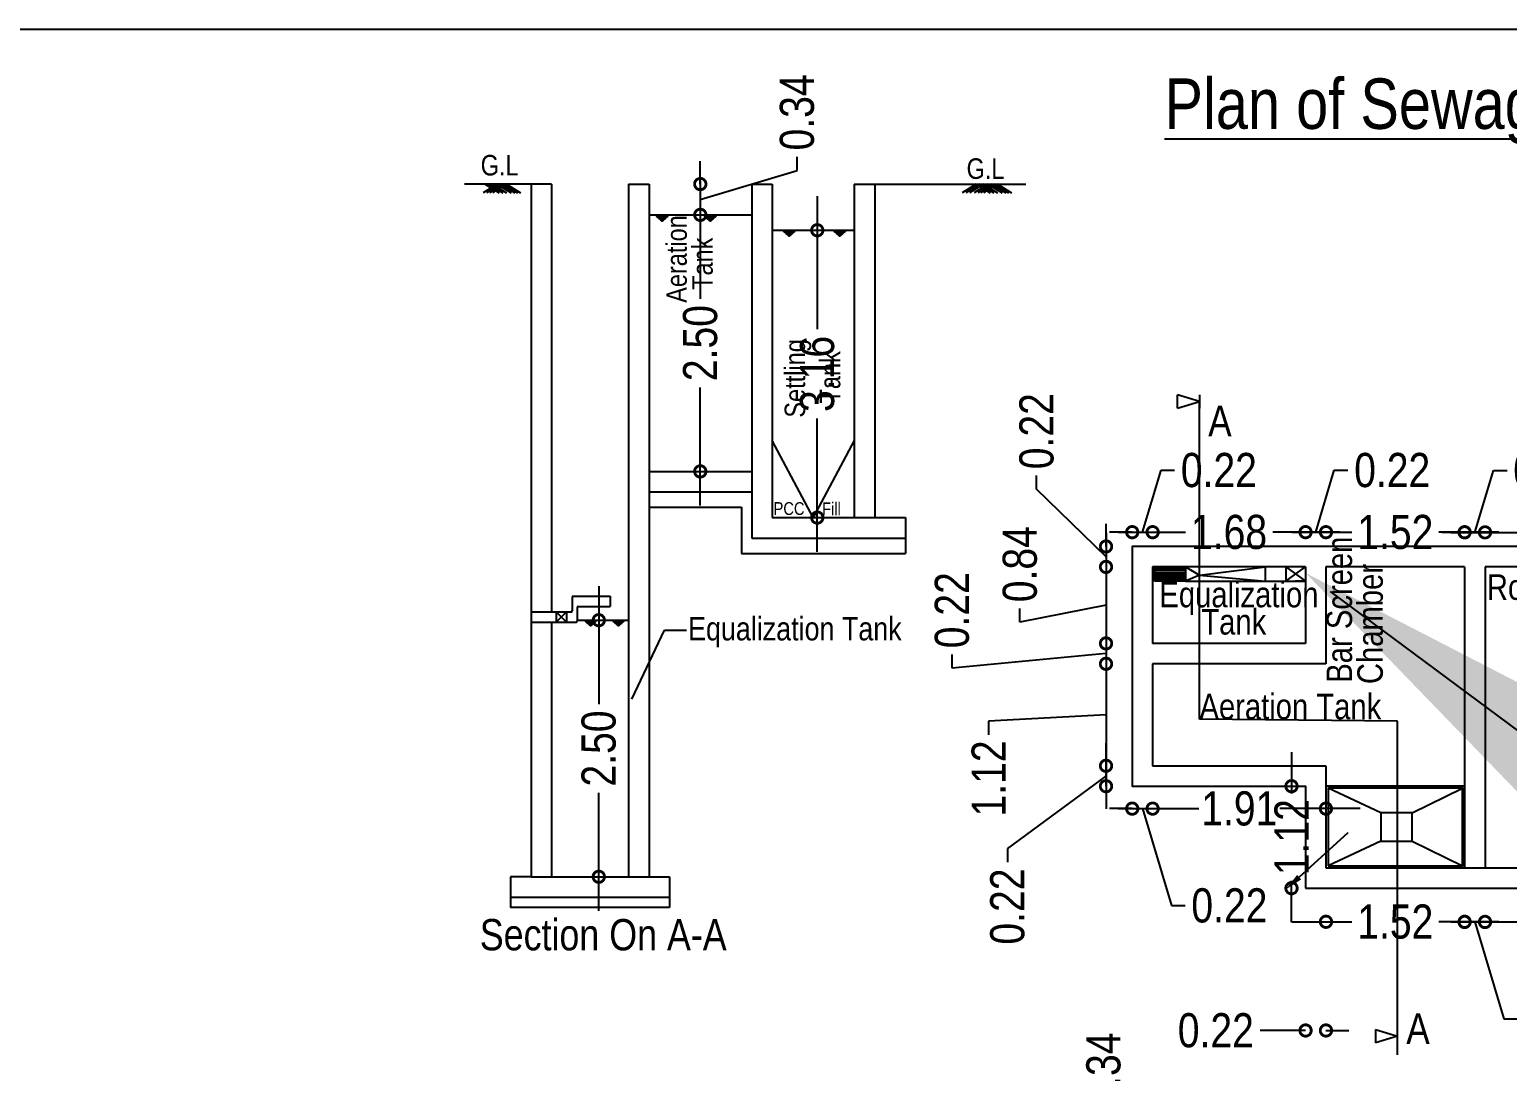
# Model space of a CAD drawing. Header units: metres. Extents: x 3750 to 6203, y 1588 to 3614.
# Drawn here: x 3834.06 to 3840.56, y 1777.89 to 1782.47 of the extents above; entities that cross this region are included whole.
import ezdxf
from ezdxf import colors
from ezdxf.entities.mleader import LeaderData, LeaderLine
from ezdxf.math import Vec2, Vec3

# ---------------------------------------------------------------- set-up
doc = ezdxf.new("R2010")
doc.units = ezdxf.units.M
doc.linetypes.add('PHANTOM2', pattern=[31.75, 15.875, -3.175, 3.175, -3.175, 3.175, -3.175])
doc.styles.add('DIM', font='swissc.ttf')
doc.styles.get("Standard").update_dxf_attribs({"font": 'swissc.ttf'})
doc.styles.add('style2a', font='swissc.ttf')
doc.dimstyles.new('Din', dxfattribs={"dimscale": 0, "dimtxt": 0.25, "dimasz": 0.1, "dimexe": 0.15, "dimexo": 0.15, "dimgap": 0.03, "dimtad": 0, "dimzin": 0, "dimdsep": 46, "dimtxsty": 'DIM', "dimblk": 'DOTSMALL', "dimcen": 0.09, "dimdle": 0.15, "dimse1": 1, "dimse2": 1, "dimclrd": 256, "dimclre": 256, "dimclrt": 7, "dimadec": 0, "dimazin": 3, "dimtfac": 1, "dimtofl": 0, "dimtmove": 0, "dimatfit": 0, "dimldrblk": 'DOTSMALL', "dimfxl": 0, "dimtolj": 1, "dimtzin": 0, "dimarcsym": 0})

# ---------------------------------------------------------------- blocks, each defined once
blk = doc.blocks.new('_DotSmall')
at = {"color": 0, "linetype": 'ByBlock', "const_width": 0.5}
blk.add_lwpolyline([(-0.0625, 0, 1), (0.0625, 0, 1)], format="xyb", close=True, dxfattribs=at)
blk = doc.blocks.new('*D394')
at = {"lineweight": -2}
for p, q in [((3838.9515, 1780.2559), (3839.0332, 1780.528)), ((3839.0332, 1780.528), (3839.0932, 1780.528)), ((3838.9067, 1780.2559), (3838.8067, 1780.2559)), ((3838.9067, 1780.2559), (3838.9964, 1780.2559)), ((3838.9964, 1780.2559), (3839.0964, 1780.2559))]:
    blk.add_line(p, q, dxfattribs=at)
at = {"layer": 'Defpoints', "color": 0}
for p in [(3838.9964, 1780.2559), (3838.9067, 1780.193), (3838.9964, 1780.1033)]:
    blk.add_point(p, dxfattribs=at)
at = {"lineweight": -2, "xscale": 0.1, "yscale": 0.1, "zscale": 0.1}
blk.add_blockref('_DotSmall', (3838.9067, 1780.2559), dxfattribs=at)
at = {"lineweight": -2, "xscale": 0.1, "yscale": 0.1, "zscale": 0.1, "rotation": 180}
blk.add_blockref('_DotSmall', (3838.9964, 1780.2559), dxfattribs=at)
at = {"color": 7, "insert": (3839.2877, 1780.528), "char_height": 0.15, "attachment_point": 5, "style": 'DIM'}
blk.add_mtext('\\A1;0.22', dxfattribs=at)
blk = doc.blocks.new('*D395')
at = {"lineweight": -2}
for p, q in [((3838.8464, 1780.2559), (3839.1407, 1780.2559)), ((3839.8188, 1780.2559), (3839.5245, 1780.2559))]:
    blk.add_line(p, q, dxfattribs=at)
at = {"layer": 'Defpoints', "color": 0}
for p in [(3839.6688, 1780.2559), (3838.9964, 1780.1033), (3839.6688, 1780.1033)]:
    blk.add_point(p, dxfattribs=at)
at = {"lineweight": -2, "xscale": 0.1, "yscale": 0.1, "zscale": 0.1, "rotation": 180}
blk.add_blockref('_DotSmall', (3838.9964, 1780.2559), dxfattribs=at)
at = {"lineweight": -2, "xscale": 0.1, "yscale": 0.1, "zscale": 0.1}
blk.add_blockref('_DotSmall', (3839.6688, 1780.2559), dxfattribs=at)
at = {"color": 7, "insert": (3839.3326, 1780.2559), "char_height": 0.15, "attachment_point": 5, "style": 'DIM'}
blk.add_mtext('\\A1;1.68', dxfattribs=at)
blk = doc.blocks.new('*D367')
at = {"lineweight": -2}
for p, q in [((3839.7137, 1780.2559), (3839.7953, 1780.528)), ((3839.7953, 1780.528), (3839.8553, 1780.528)), ((3839.6688, 1780.2559), (3839.5688, 1780.2559)), ((3839.6688, 1780.2559), (3839.7585, 1780.2559)), ((3839.7585, 1780.2559), (3839.8585, 1780.2559))]:
    blk.add_line(p, q, dxfattribs=at)
at = {"layer": 'Defpoints', "color": 0}
for p in [(3839.7585, 1780.2559), (3839.6688, 1780.1033), (3839.7585, 1780.1033)]:
    blk.add_point(p, dxfattribs=at)
at = {"lineweight": -2, "xscale": 0.1, "yscale": 0.1, "zscale": 0.1}
blk.add_blockref('_DotSmall', (3839.6688, 1780.2559), dxfattribs=at)
at = {"lineweight": -2, "xscale": 0.1, "yscale": 0.1, "zscale": 0.1, "rotation": 180}
blk.add_blockref('_DotSmall', (3839.7585, 1780.2559), dxfattribs=at)
at = {"color": 7, "insert": (3840.0498, 1780.528), "char_height": 0.15, "attachment_point": 5, "style": 'DIM'}
blk.add_mtext('\\A1;0.22', dxfattribs=at)
blk = doc.blocks.new('*D368')
at = {"lineweight": -2}
for p, q in [((3839.6085, 1780.2559), (3839.8718, 1780.2559)), ((3840.5182, 1780.2559), (3840.255, 1780.2559))]:
    blk.add_line(p, q, dxfattribs=at)
at = {"layer": 'Defpoints', "color": 0}
for p in [(3840.3682, 1780.2559), (3839.7585, 1780.1033), (3840.3682, 1780.1033)]:
    blk.add_point(p, dxfattribs=at)
at = {"lineweight": -2, "xscale": 0.1, "yscale": 0.1, "zscale": 0.1, "rotation": 180}
blk.add_blockref('_DotSmall', (3839.7585, 1780.2559), dxfattribs=at)
at = {"lineweight": -2, "xscale": 0.1, "yscale": 0.1, "zscale": 0.1}
blk.add_blockref('_DotSmall', (3840.3682, 1780.2559), dxfattribs=at)
at = {"color": 7, "insert": (3840.0634, 1780.2559), "char_height": 0.15, "attachment_point": 5, "style": 'DIM'}
blk.add_mtext('\\A1;1.52', dxfattribs=at)
blk = doc.blocks.new('*D369')
at = {"lineweight": -2}
for p, q in [((3840.4131, 1780.2551), (3840.4947, 1780.5272)), ((3840.4947, 1780.5272), (3840.5547, 1780.5272)), ((3840.3682, 1780.2551), (3840.2682, 1780.2551)), ((3840.3682, 1780.2551), (3840.4579, 1780.2551)), ((3840.4579, 1780.2551), (3840.5579, 1780.2551))]:
    blk.add_line(p, q, dxfattribs=at)
at = {"layer": 'Defpoints', "color": 0}
for p in [(3840.4579, 1780.2551), (3840.3682, 1780.1033), (3840.4579, 1780.1033)]:
    blk.add_point(p, dxfattribs=at)
at = {"lineweight": -2, "xscale": 0.1, "yscale": 0.1, "zscale": 0.1}
blk.add_blockref('_DotSmall', (3840.3682, 1780.2551), dxfattribs=at)
at = {"lineweight": -2, "xscale": 0.1, "yscale": 0.1, "zscale": 0.1, "rotation": 180}
blk.add_blockref('_DotSmall', (3840.4579, 1780.2551), dxfattribs=at)
at = {"color": 7, "insert": (3840.7492, 1780.5272), "char_height": 0.15, "attachment_point": 5, "style": 'DIM'}
blk.add_mtext('\\A1;0.22', dxfattribs=at)
blk = doc.blocks.new('*D370')
at = {"lineweight": -2}
for p, q in [((3840.3079, 1780.2551), (3840.9343, 1780.2551)), ((3841.9529, 1780.2551), (3841.3265, 1780.2551))]:
    blk.add_line(p, q, dxfattribs=at)
at = {"layer": 'Defpoints', "color": 0}
for p in [(3841.8029, 1780.2551), (3840.4579, 1780.1033), (3841.8029, 1780.1033)]:
    blk.add_point(p, dxfattribs=at)
at = {"lineweight": -2, "xscale": 0.1, "yscale": 0.1, "zscale": 0.1, "rotation": 180}
blk.add_blockref('_DotSmall', (3840.4579, 1780.2551), dxfattribs=at)
at = {"lineweight": -2, "xscale": 0.1, "yscale": 0.1, "zscale": 0.1}
blk.add_blockref('_DotSmall', (3841.8029, 1780.2551), dxfattribs=at)
at = {"color": 7, "insert": (3841.1304, 1780.2551), "char_height": 0.15, "attachment_point": 5, "style": 'DIM'}
blk.add_mtext('\\A1;3.36', dxfattribs=at)
blk = doc.blocks.new('*D376')
at = {"lineweight": -2}
for p, q in [((3838.4865, 1780.4452), (3838.4865, 1780.5052)), ((3838.7915, 1780.1482), (3838.4865, 1780.4452)), ((3838.7915, 1780.193), (3838.7915, 1780.293)), ((3838.7915, 1780.193), (3838.7915, 1780.1033)), ((3838.7915, 1780.1033), (3838.7915, 1780.0033))]:
    blk.add_line(p, q, dxfattribs=at)
at = {"layer": 'Defpoints', "color": 0}
for p in [(3839.0037, 1780.193), (3838.7915, 1780.1033), (3838.9964, 1780.1033)]:
    blk.add_point(p, dxfattribs=at)
at = {"lineweight": -2, "xscale": 0.1, "yscale": 0.1, "zscale": 0.1}
for p, rotation in [((3838.7915, 1780.193), 270), ((3838.7915, 1780.1033), 90)]:
    blk.add_blockref('_DotSmall', p, dxfattribs=dict(at, rotation=rotation))
at = {"color": 7, "insert": (3838.4865, 1780.6997), "char_height": 0.15, "attachment_point": 5, "rotation": 90, "style": 'DIM'}
blk.add_mtext('\\A1;0.22', dxfattribs=at)
blk = doc.blocks.new('*D377')
at = {"lineweight": -2}
for p, q in [((3838.7915, 1780.2533), (3838.7915, 1779.6171)), ((3838.7915, 1779.9352), (3838.4132, 1779.8604)), ((3838.4132, 1779.8604), (3838.4132, 1779.9204))]:
    blk.add_line(p, q, dxfattribs=at)
at = {"layer": 'Defpoints', "color": 0}
for p in [(3839.0053, 1780.1033), (3838.7915, 1779.7671), (3838.9964, 1779.7671)]:
    blk.add_point(p, dxfattribs=at)
at = {"lineweight": -2, "xscale": 0.1, "yscale": 0.1, "zscale": 0.1}
for p, rotation in [((3838.7915, 1780.1033), 90), ((3838.7915, 1779.7671), 270)]:
    blk.add_blockref('_DotSmall', p, dxfattribs=dict(at, rotation=rotation))
at = {"color": 7, "insert": (3838.4132, 1780.1153), "char_height": 0.15, "attachment_point": 5, "rotation": 90, "style": 'DIM'}
blk.add_mtext('\\A1;0.84', dxfattribs=at)
blk = doc.blocks.new('*D378')
at = {"lineweight": -2}
for p, q in [((3838.7915, 1779.9171), (3838.7915, 1779.5274)), ((3838.7915, 1779.7223), (3838.1146, 1779.6583)), ((3838.1146, 1779.6583), (3838.1146, 1779.7183))]:
    blk.add_line(p, q, dxfattribs=at)
at = {"layer": 'Defpoints', "color": 0}
for p in [(3838.9964, 1779.7671), (3838.7915, 1779.6774), (3838.9964, 1779.6774)]:
    blk.add_point(p, dxfattribs=at)
at = {"lineweight": -2, "xscale": 0.1, "yscale": 0.1, "zscale": 0.1}
for p, rotation in [((3838.7915, 1779.7671), 90), ((3838.7915, 1779.6774), 270)]:
    blk.add_blockref('_DotSmall', p, dxfattribs=dict(at, rotation=rotation))
at = {"color": 7, "insert": (3838.1146, 1779.9128), "char_height": 0.15, "attachment_point": 5, "rotation": 90, "style": 'DIM'}
blk.add_mtext('\\A1;0.22', dxfattribs=at)
blk = doc.blocks.new('*D379')
at = {"lineweight": -2}
for p, q in [((3838.7915, 1779.8274), (3838.7915, 1779.0791)), ((3838.7915, 1779.4533), (3838.2753, 1779.4251)), ((3838.2753, 1779.4251), (3838.2753, 1779.3651))]:
    blk.add_line(p, q, dxfattribs=at)
at = {"layer": 'Defpoints', "color": 0}
for p in [(3838.9964, 1779.6774), (3838.7915, 1779.2291), (3838.9964, 1779.2291)]:
    blk.add_point(p, dxfattribs=at)
at = {"lineweight": -2, "xscale": 0.1, "yscale": 0.1, "zscale": 0.1}
for p, rotation in [((3838.7915, 1779.6774), 90), ((3838.7915, 1779.2291), 270)]:
    blk.add_blockref('_DotSmall', p, dxfattribs=dict(at, rotation=rotation))
at = {"color": 7, "insert": (3838.2753, 1779.1735), "char_height": 0.15, "attachment_point": 5, "rotation": 90, "style": 'DIM'}
blk.add_mtext('\\A1;1.12', dxfattribs=at)
blk = doc.blocks.new('*D380')
at = {"lineweight": -2}
for p, q in [((3838.7915, 1779.2291), (3838.7915, 1779.3291)), ((3838.7915, 1779.1394), (3838.7915, 1779.2291)), ((3838.7915, 1779.1843), (3838.3582, 1778.865)), ((3838.7915, 1779.1394), (3838.7915, 1779.0394)), ((3838.3582, 1778.865), (3838.3582, 1778.805))]:
    blk.add_line(p, q, dxfattribs=at)
at = {"layer": 'Defpoints', "color": 0}
for p in [(3838.7915, 1779.2291), (3838.9964, 1779.2291), (3838.9067, 1779.1394)]:
    blk.add_point(p, dxfattribs=at)
at = {"lineweight": -2, "xscale": 0.1, "yscale": 0.1, "zscale": 0.1}
for p, rotation in [((3838.7915, 1779.2291), 270), ((3838.7915, 1779.1394), 90)]:
    blk.add_blockref('_DotSmall', p, dxfattribs=dict(at, rotation=rotation))
at = {"color": 7, "insert": (3838.3582, 1778.6104), "char_height": 0.15, "attachment_point": 5, "rotation": 90, "style": 'DIM'}
blk.add_mtext('\\A1;0.22', dxfattribs=at)
blk = doc.blocks.new('*D350')
at = {"lineweight": -2}
for p, q in [((3838.9067, 1779.0408), (3838.8067, 1779.0408)), ((3838.9067, 1779.0408), (3838.9964, 1779.0408)), ((3838.9515, 1779.0408), (3839.0794, 1778.6145)), ((3838.9964, 1779.0408), (3839.0964, 1779.0408)), ((3839.0794, 1778.6145), (3839.1394, 1778.6145))]:
    blk.add_line(p, q, dxfattribs=at)
at = {"layer": 'Defpoints', "color": 0}
for p in [(3838.9964, 1779.2291), (3838.9067, 1779.1394), (3838.9964, 1779.0408)]:
    blk.add_point(p, dxfattribs=at)
at = {"lineweight": -2, "xscale": 0.1, "yscale": 0.1, "zscale": 0.1}
blk.add_blockref('_DotSmall', (3838.9067, 1779.0408), dxfattribs=at)
at = {"lineweight": -2, "xscale": 0.1, "yscale": 0.1, "zscale": 0.1, "rotation": 180}
blk.add_blockref('_DotSmall', (3838.9964, 1779.0408), dxfattribs=at)
at = {"color": 7, "insert": (3839.3339, 1778.6145), "char_height": 0.15, "attachment_point": 5, "style": 'DIM'}
blk.add_mtext('\\A1;0.22', dxfattribs=at)
blk = doc.blocks.new('*D381')
at = {"lineweight": -2}
for p, q in [((3838.8464, 1779.0408), (3839.1991, 1779.0408)), ((3839.9085, 1779.0408), (3839.5557, 1779.0408))]:
    blk.add_line(p, q, dxfattribs=at)
at = {"layer": 'Defpoints', "color": 0}
for p in [(3838.9964, 1779.2291), (3839.7585, 1779.2291), (3839.7585, 1779.0408)]:
    blk.add_point(p, dxfattribs=at)
at = {"lineweight": -2, "xscale": 0.1, "yscale": 0.1, "zscale": 0.1, "rotation": 180}
blk.add_blockref('_DotSmall', (3838.9964, 1779.0408), dxfattribs=at)
at = {"lineweight": -2, "xscale": 0.1, "yscale": 0.1, "zscale": 0.1}
blk.add_blockref('_DotSmall', (3839.7585, 1779.0408), dxfattribs=at)
at = {"color": 7, "insert": (3839.3774, 1779.0408), "char_height": 0.15, "attachment_point": 5, "style": 'DIM'}
blk.add_mtext('\\A1;1.91', dxfattribs=at)
blk = doc.blocks.new('*D382')
at = {"lineweight": -2}
for p, q in [((3839.6071, 1779.2894), (3839.6071, 1779.1069)), ((3839.6071, 1778.5411), (3839.6071, 1778.7237))]:
    blk.add_line(p, q, dxfattribs=at)
at = {"layer": 'Defpoints', "color": 0}
for p in [(3839.6071, 1779.1394), (3839.6688, 1779.1394), (3839.6688, 1778.6911)]:
    blk.add_point(p, dxfattribs=at)
at = {"lineweight": -2, "xscale": 0.1, "yscale": 0.1, "zscale": 0.1}
for p, rotation in [((3839.6071, 1779.1394), 90), ((3839.6071, 1778.6911), 270)]:
    blk.add_blockref('_DotSmall', p, dxfattribs=dict(at, rotation=rotation))
at = {"color": 7, "insert": (3839.6071, 1778.9153), "char_height": 0.15, "attachment_point": 5, "rotation": 90, "style": 'DIM'}
blk.add_mtext('\\A1;1.12', dxfattribs=at)
blk = doc.blocks.new('*D383')
at = {"lineweight": -2}
for p, q in [((3839.6688, 1778.0657), (3839.4688, 1778.0657)), ((3839.7585, 1778.0657), (3839.8585, 1778.0657))]:
    blk.add_line(p, q, dxfattribs=at)
at = {"layer": 'Defpoints', "color": 0}
for p in [(3839.7585, 1778.7808), (3839.6688, 1778.6911), (3839.7585, 1778.0657)]:
    blk.add_point(p, dxfattribs=at)
at = {"lineweight": -2, "xscale": 0.1, "yscale": 0.1, "zscale": 0.1}
blk.add_blockref('_DotSmall', (3839.6688, 1778.0657), dxfattribs=at)
at = {"lineweight": -2, "xscale": 0.1, "yscale": 0.1, "zscale": 0.1, "rotation": 180}
blk.add_blockref('_DotSmall', (3839.7585, 1778.0657), dxfattribs=at)
at = {"color": 7, "insert": (3839.2743, 1778.0657), "char_height": 0.15, "attachment_point": 5, "style": 'DIM'}
blk.add_mtext('\\A1;0.22', dxfattribs=at)
blk = doc.blocks.new('*D384')
at = {"lineweight": -2}
for p, q in [((3839.6085, 1778.5435), (3839.8718, 1778.5435)), ((3840.5182, 1778.5435), (3840.255, 1778.5435))]:
    blk.add_line(p, q, dxfattribs=at)
at = {"layer": 'Defpoints', "color": 0}
for p in [(3839.7585, 1778.7808), (3840.3682, 1778.7808), (3840.3682, 1778.5435)]:
    blk.add_point(p, dxfattribs=at)
at = {"lineweight": -2, "xscale": 0.1, "yscale": 0.1, "zscale": 0.1, "rotation": 180}
blk.add_blockref('_DotSmall', (3839.7585, 1778.5435), dxfattribs=at)
at = {"lineweight": -2, "xscale": 0.1, "yscale": 0.1, "zscale": 0.1}
blk.add_blockref('_DotSmall', (3840.3682, 1778.5435), dxfattribs=at)
at = {"color": 7, "insert": (3840.0634, 1778.5435), "char_height": 0.15, "attachment_point": 5, "style": 'DIM'}
blk.add_mtext('\\A1;1.52', dxfattribs=at)
blk = doc.blocks.new('*D385')
at = {"lineweight": -2}
for p, q in [((3840.3682, 1778.5425), (3840.2682, 1778.5425)), ((3840.3682, 1778.5425), (3840.4579, 1778.5425)), ((3840.4131, 1778.5425), (3840.541, 1778.1162)), ((3840.4579, 1778.5425), (3840.5579, 1778.5425)), ((3840.541, 1778.1162), (3840.601, 1778.1162))]:
    blk.add_line(p, q, dxfattribs=at)
at = {"layer": 'Defpoints', "color": 0}
for p in [(3840.3682, 1778.7808), (3840.4579, 1778.7808), (3840.4579, 1778.5425)]:
    blk.add_point(p, dxfattribs=at)
at = {"lineweight": -2, "xscale": 0.1, "yscale": 0.1, "zscale": 0.1}
blk.add_blockref('_DotSmall', (3840.3682, 1778.5425), dxfattribs=at)
at = {"lineweight": -2, "xscale": 0.1, "yscale": 0.1, "zscale": 0.1, "rotation": 180}
blk.add_blockref('_DotSmall', (3840.4579, 1778.5425), dxfattribs=at)
at = {"color": 7, "insert": (3840.7955, 1778.1162), "char_height": 0.15, "attachment_point": 5, "style": 'DIM'}
blk.add_mtext('\\A1;0.22', dxfattribs=at)
blk = doc.blocks.new('*D386')
at = {"lineweight": -2}
for p, q in [((3840.3079, 1778.543), (3840.9343, 1778.543)), ((3841.9529, 1778.543), (3841.3265, 1778.543))]:
    blk.add_line(p, q, dxfattribs=at)
at = {"layer": 'Defpoints', "color": 0}
for p in [(3840.4579, 1778.7808), (3841.8029, 1778.7808), (3841.8029, 1778.543)]:
    blk.add_point(p, dxfattribs=at)
at = {"lineweight": -2, "xscale": 0.1, "yscale": 0.1, "zscale": 0.1, "rotation": 180}
blk.add_blockref('_DotSmall', (3840.4579, 1778.543), dxfattribs=at)
at = {"lineweight": -2, "xscale": 0.1, "yscale": 0.1, "zscale": 0.1}
blk.add_blockref('_DotSmall', (3841.8029, 1778.543), dxfattribs=at)
at = {"color": 7, "insert": (3841.1304, 1778.543), "char_height": 0.15, "attachment_point": 5, "style": 'DIM'}
blk.add_mtext('\\A1;3.36', dxfattribs=at)
blk = doc.blocks.new('*D390')
at = {"lineweight": -2}
for p, q in [((3836.5612, 1780.019), (3836.5612, 1779.4997)), ((3836.5612, 1778.5913), (3836.5612, 1779.1105))]:
    blk.add_line(p, q, dxfattribs=at)
at = {"layer": 'Defpoints', "color": 0}
for p in [(3836.5793, 1779.869), (3836.5612, 1778.7413), (3836.5793, 1778.7413)]:
    blk.add_point(p, dxfattribs=at)
at = {"lineweight": -2, "xscale": 0.1, "yscale": 0.1, "zscale": 0.1}
for p, rotation in [((3836.5612, 1779.869), 90), ((3836.5612, 1778.7413), 270)]:
    blk.add_blockref('_DotSmall', p, dxfattribs=dict(at, rotation=rotation))
at = {"color": 7, "insert": (3836.5612, 1779.3051), "char_height": 0.15, "attachment_point": 5, "rotation": 90, "style": 'DIM'}
blk.add_mtext('\\A1;2.50', dxfattribs=at)
blk = doc.blocks.new('*D391')
at = {"lineweight": -2}
for p, q in [((3837.5218, 1781.733), (3837.5218, 1781.1476)), ((3837.5218, 1780.17), (3837.5218, 1780.7555))]:
    blk.add_line(p, q, dxfattribs=at)
at = {"layer": 'Defpoints', "color": 0}
for p in [(3837.504, 1781.583), (3837.504, 1780.32), (3837.5218, 1780.32)]:
    blk.add_point(p, dxfattribs=at)
at = {"lineweight": -2, "xscale": 0.1, "yscale": 0.1, "zscale": 0.1}
for p, rotation in [((3837.5218, 1781.583), 90), ((3837.5218, 1780.32), 270)]:
    blk.add_blockref('_DotSmall', p, dxfattribs=dict(at, rotation=rotation))
at = {"color": 7, "insert": (3837.5218, 1780.9515), "char_height": 0.15, "attachment_point": 5, "rotation": 90, "style": 'DIM'}
blk.add_mtext('\\A1;3.16', dxfattribs=at)
blk = doc.blocks.new('*D392')
at = {"lineweight": -2}
for p, q in [((3837.0075, 1781.8007), (3837.0075, 1781.2815)), ((3837.0075, 1780.373), (3837.0075, 1780.8922))]:
    blk.add_line(p, q, dxfattribs=at)
at = {"layer": 'Defpoints', "color": 0}
for p in [(3836.9601, 1781.6507), (3836.9601, 1780.523), (3837.0075, 1780.523)]:
    blk.add_point(p, dxfattribs=at)
at = {"lineweight": -2, "xscale": 0.1, "yscale": 0.1, "zscale": 0.1}
for p, rotation in [((3837.0075, 1781.6507), 90), ((3837.0075, 1780.523), 270)]:
    blk.add_blockref('_DotSmall', p, dxfattribs=dict(at, rotation=rotation))
at = {"color": 7, "insert": (3837.0075, 1781.0869), "char_height": 0.15, "attachment_point": 5, "rotation": 90, "style": 'DIM'}
blk.add_mtext('\\A1;2.50', dxfattribs=at)
blk = doc.blocks.new('*D393')
at = {"lineweight": -2}
for p, q in [((3837.0075, 1781.786), (3837.0075, 1781.886)), ((3837.4332, 1781.8461), (3837.4332, 1781.9061)), ((3837.0075, 1781.7184), (3837.4332, 1781.8461)), ((3837.0075, 1781.786), (3837.0075, 1781.6507)), ((3837.0075, 1781.6507), (3837.0075, 1781.5507))]:
    blk.add_line(p, q, dxfattribs=at)
at = {"layer": 'Defpoints', "color": 0}
for p in [(3836.7823, 1781.786), (3836.7823, 1781.6507), (3837.0075, 1781.6507)]:
    blk.add_point(p, dxfattribs=at)
at = {"lineweight": -2, "xscale": 0.1, "yscale": 0.1, "zscale": 0.1}
for p, rotation in [((3837.0075, 1781.786), 270), ((3837.0075, 1781.6507), 90)]:
    blk.add_blockref('_DotSmall', p, dxfattribs=dict(at, rotation=rotation))
at = {"color": 7, "insert": (3837.4332, 1782.101), "char_height": 0.15, "attachment_point": 5, "rotation": 90, "style": 'DIM'}
blk.add_mtext('\\A1;0.34', dxfattribs=at)
blk = doc.blocks.new('*D397')
at = {"lineweight": -2}
for p, q in [((3838.355, 1777.5744), (3838.355, 1777.6744)), ((3838.7807, 1777.6348), (3838.7807, 1777.6948)), ((3838.355, 1777.5071), (3838.7807, 1777.6348)), ((3838.355, 1777.4399), (3838.355, 1777.5744)), ((3838.355, 1777.4399), (3838.355, 1777.3399))]:
    blk.add_line(p, q, dxfattribs=at)
at = {"layer": 'Defpoints', "color": 0}
for p in [(3838.0094, 1777.5744), (3838.355, 1777.5744), (3838.0094, 1777.4399)]:
    blk.add_point(p, dxfattribs=at)
at = {"lineweight": -2, "xscale": 0.1, "yscale": 0.1, "zscale": 0.1}
for p, rotation in [((3838.355, 1777.5744), 270), ((3838.355, 1777.4399), 90)]:
    blk.add_blockref('_DotSmall', p, dxfattribs=dict(at, rotation=rotation))
at = {"color": 7, "insert": (3838.7807, 1777.8897), "char_height": 0.15, "attachment_point": 5, "rotation": 90, "style": 'DIM'}
blk.add_mtext('\\A1;0.34', dxfattribs=at)

msp = doc.modelspace()

# ---------------------------------------------------------------- linework, layer by layer
for p, q in [((3836.2636, 1781.786), (3835.9702, 1781.786)), ((3836.114, 1781.786), (3836.0523, 1781.7476)), ((3836.0618, 1781.786), (3836.1235, 1781.7476)), ((3836.1298, 1781.786), (3836.0681, 1781.7476)), ((3836.0776, 1781.786), (3836.1393, 1781.7476)), ((3836.1425, 1781.786), (3836.0808, 1781.7476)), ((3836.1551, 1781.786), (3836.0934, 1781.7476)), ((3836.0934, 1781.786), (3836.1551, 1781.7476)), ((3836.114, 1781.786), (3836.1757, 1781.7476)), ((3836.1298, 1781.786), (3836.1915, 1781.7476)), ((3836.1425, 1781.786), (3836.2041, 1781.7476)), ((3836.1551, 1781.786), (3836.2168, 1781.7476)), ((3836.2636, 1781.786), (3836.2636, 1778.7413)), ((3836.3538, 1781.786), (3836.2636, 1781.786)), ((3836.3538, 1781.786), (3836.3538, 1779.9051)), ((3836.6921, 1781.786), (3836.6921, 1778.7413)), ((3836.6921, 1781.786), (3836.7823, 1781.786)), ((3836.7823, 1781.786), (3836.7823, 1778.7413)), ((3837.2334, 1781.786), (3837.2334, 1780.2298)), ((3837.2334, 1781.786), (3837.3236, 1781.786)), ((3837.3236, 1781.786), (3837.3236, 1780.32)), ((3837.6844, 1781.786), (3837.6844, 1780.32)), ((3837.6844, 1781.786), (3837.7746, 1781.786)), ((3837.7746, 1781.786), (3837.7746, 1780.32)), ((3837.7746, 1781.786), (3838.4383, 1781.786)), ((3838.2209, 1781.786), (3838.1592, 1781.7476)), ((3838.2366, 1781.786), (3838.1749, 1781.7476)), ((3838.2524, 1781.786), (3838.1907, 1781.7476)), ((3838.2729, 1781.786), (3838.2113, 1781.7476)), ((3838.2207, 1781.786), (3838.2824, 1781.7476)), ((3838.2888, 1781.786), (3838.2271, 1781.7476)), ((3838.2366, 1781.786), (3838.2982, 1781.7476)), ((3838.3014, 1781.786), (3838.2397, 1781.7476)), ((3838.2524, 1781.786), (3838.3141, 1781.7476)), ((3838.3141, 1781.786), (3838.2524, 1781.7476)), ((3838.2729, 1781.786), (3838.3346, 1781.7476)), ((3838.2888, 1781.786), (3838.3504, 1781.7476)), ((3838.3014, 1781.786), (3838.3631, 1781.7476)), ((3838.3141, 1781.786), (3838.3758, 1781.7476)), ((3836.7823, 1781.6507), (3837.2334, 1781.6507)), ((3836.868, 1781.646), (3836.8114, 1781.646)), ((3836.866, 1781.6441), (3836.8134, 1781.6441)), ((3836.8639, 1781.6423), (3836.8154, 1781.6423)), ((3836.8619, 1781.6405), (3836.8174, 1781.6405)), ((3836.8599, 1781.6387), (3836.8194, 1781.6387)), ((3836.8579, 1781.6369), (3836.8215, 1781.6369)), ((3836.8558, 1781.6351), (3836.8235, 1781.6351)), ((3836.8538, 1781.6333), (3836.8255, 1781.6333)), ((3836.8518, 1781.6315), (3836.8275, 1781.6315)), ((3836.8498, 1781.6297), (3836.8296, 1781.6297)), ((3836.8478, 1781.6279), (3836.8316, 1781.6279)), ((3836.8457, 1781.6261), (3836.8336, 1781.6261)), ((3836.8437, 1781.6243), (3836.8356, 1781.6243)), ((3836.8417, 1781.6225), (3836.8376, 1781.6225)), ((3837.0798, 1781.646), (3837.0231, 1781.646)), ((3837.0777, 1781.6441), (3837.0252, 1781.6441)), ((3837.0757, 1781.6423), (3837.0272, 1781.6423)), ((3837.0737, 1781.6405), (3837.0292, 1781.6405)), ((3837.0717, 1781.6387), (3837.0312, 1781.6387)), ((3837.0696, 1781.6369), (3837.0332, 1781.6369)), ((3837.0676, 1781.6351), (3837.0353, 1781.6351)), ((3837.0656, 1781.6333), (3837.0373, 1781.6333)), ((3837.0636, 1781.6315), (3837.0393, 1781.6315)), ((3837.0616, 1781.6297), (3837.0413, 1781.6297)), ((3837.0595, 1781.6279), (3837.0434, 1781.6279)), ((3837.0575, 1781.6261), (3837.0454, 1781.6261)), ((3837.0555, 1781.6243), (3837.0474, 1781.6243)), ((3837.0535, 1781.6225), (3837.0494, 1781.6225)), ((3837.3236, 1781.583), (3837.6844, 1781.583)), ((3837.4266, 1781.5799), (3837.37, 1781.5799)), ((3837.4246, 1781.5781), (3837.372, 1781.5781)), ((3837.4226, 1781.5763), (3837.3741, 1781.5763)), ((3837.4206, 1781.5745), (3837.3761, 1781.5745)), ((3837.4186, 1781.5727), (3837.3781, 1781.5727)), ((3837.4165, 1781.5709), (3837.3801, 1781.5709)), ((3837.4145, 1781.5691), (3837.3821, 1781.5691)), ((3837.4125, 1781.5673), (3837.3842, 1781.5673)), ((3837.4105, 1781.5655), (3837.3862, 1781.5655)), ((3837.4084, 1781.5637), (3837.3882, 1781.5637)), ((3837.4064, 1781.5619), (3837.3902, 1781.5619)), ((3837.4044, 1781.5601), (3837.3923, 1781.5601)), ((3837.4024, 1781.5583), (3837.3943, 1781.5583)), ((3837.4003, 1781.5565), (3837.3963, 1781.5565)), ((3837.6489, 1781.5799), (3837.5923, 1781.5799)), ((3837.6469, 1781.5781), (3837.5943, 1781.5781)), ((3837.6448, 1781.5763), (3837.5963, 1781.5763)), ((3837.6428, 1781.5745), (3837.5983, 1781.5745)), ((3837.6408, 1781.5727), (3837.6003, 1781.5727)), ((3837.6388, 1781.5709), (3837.6024, 1781.5709)), ((3837.6367, 1781.5691), (3837.6044, 1781.5691)), ((3837.6347, 1781.5673), (3837.6064, 1781.5673)), ((3837.6327, 1781.5655), (3837.6084, 1781.5655)), ((3837.6307, 1781.5637), (3837.6105, 1781.5637)), ((3837.6287, 1781.5619), (3837.6125, 1781.5619)), ((3837.6266, 1781.5601), (3837.6145, 1781.5601)), ((3837.6246, 1781.5583), (3837.6165, 1781.5583)), ((3837.6226, 1781.5565), (3837.6185, 1781.5565)), ((3839.2023, 1780.8305), (3839.1055, 1780.8596)), ((3839.1055, 1780.8014), (3839.2023, 1780.8305)), ((3837.504, 1780.32), (3837.3236, 1780.6583)), ((3837.6844, 1780.6583), (3837.504, 1780.32)), ((3836.7823, 1780.523), (3837.2334, 1780.523)), ((3836.7823, 1780.4328), (3837.2334, 1780.4328)), ((3836.7823, 1780.3651), (3837.1882, 1780.3651)), ((3837.1882, 1780.3651), (3837.1882, 1780.1622)), ((3837.3236, 1780.32), (3837.6844, 1780.32)), ((3837.6844, 1780.32), (3837.7746, 1780.32)), ((3837.7746, 1780.32), (3837.91, 1780.32)), ((3837.91, 1780.32), (3837.91, 1780.1622)), ((3837.2334, 1780.2298), (3837.91, 1780.2298)), ((3837.1882, 1780.1622), (3837.91, 1780.1622)), ((3839.6688, 1780.1033), (3838.9964, 1780.1033)), ((3838.9964, 1780.1033), (3838.9964, 1779.7671)), ((3839.0053, 1780.1033), (3839.0053, 1780.0406)), ((3839.1409, 1780.0944), (3839.0053, 1780.0944)), ((3839.1409, 1780.0854), (3839.0053, 1780.0854)), ((3839.1409, 1780.0764), (3839.0053, 1780.0764)), ((3839.1409, 1780.0675), (3839.0053, 1780.0675)), ((3839.1409, 1780.0585), (3839.0053, 1780.0585)), ((3839.1409, 1780.1033), (3839.1409, 1780.0406)), ((3839.1409, 1780.1033), (3839.1409, 1780.0406)), ((3839.2023, 1780.0673), (3839.493, 1780.1033)), ((3839.2023, 1780.0673), (3839.493, 1780.0406)), ((3839.493, 1780.0406), (3839.493, 1780.1033)), ((3839.582, 1780.1033), (3839.582, 1780.0406)), ((3839.582, 1780.1033), (3839.6688, 1780.0406)), ((3839.582, 1780.0406), (3839.6688, 1780.1033)), ((3839.6688, 1780.1033), (3839.6688, 1779.7671)), ((3840.3682, 1780.1033), (3839.7585, 1780.1033)), ((3839.7585, 1780.1033), (3839.7585, 1779.6774)), ((3840.3682, 1780.1033), (3840.3682, 1778.7808)), ((3841.8029, 1780.1033), (3840.4579, 1780.1033)), ((3840.4579, 1780.1033), (3840.4579, 1778.7808)), ((3839.1409, 1780.0495), (3839.0053, 1780.0495)), ((3839.1409, 1780.0406), (3839.0053, 1780.0406)), ((3839.1409, 1780.0406), (3839.6688, 1780.0406)), ((3839.6688, 1780.0406), (3839.624, 1780.0406)), ((3836.444, 1779.97), (3836.444, 1779.9096)), ((3836.4485, 1779.9745), (3836.6106, 1779.9745)), ((3836.4665, 1779.9249), (3836.4665, 1779.8645)), ((3836.471, 1779.9294), (3836.6106, 1779.9294)), ((3836.6106, 1779.9745), (3836.6106, 1779.9294)), ((3836.2636, 1779.9051), (3836.3538, 1779.9051)), ((3836.2636, 1779.8599), (3836.3538, 1779.8599)), ((3836.3538, 1779.9051), (3836.4395, 1779.9051)), ((3836.3538, 1779.8599), (3836.3538, 1778.7413)), ((3836.3538, 1779.8599), (3836.462, 1779.8599)), ((3836.3741, 1779.9051), (3836.3741, 1779.8599)), ((3836.3741, 1779.9051), (3836.4192, 1779.8599)), ((3836.3741, 1779.8599), (3836.4192, 1779.9051)), ((3836.4192, 1779.9051), (3836.4192, 1779.8599)), ((3836.4665, 1779.869), (3836.6921, 1779.869)), ((3836.5538, 1779.8671), (3836.4971, 1779.8671)), ((3836.5517, 1779.8653), (3836.4992, 1779.8653)), ((3836.5497, 1779.8635), (3836.5012, 1779.8635)), ((3836.5477, 1779.8617), (3836.5032, 1779.8617)), ((3836.5457, 1779.8599), (3836.5052, 1779.8599)), ((3836.676, 1779.8671), (3836.6193, 1779.8671)), ((3836.6739, 1779.8653), (3836.6214, 1779.8653)), ((3836.6719, 1779.8635), (3836.6234, 1779.8635)), ((3836.6699, 1779.8617), (3836.6254, 1779.8617)), ((3836.6679, 1779.8599), (3836.6274, 1779.8599)), ((3836.5436, 1779.8581), (3836.5072, 1779.8581)), ((3836.5416, 1779.8563), (3836.5093, 1779.8563)), ((3836.5396, 1779.8545), (3836.5113, 1779.8545)), ((3836.5376, 1779.8527), (3836.5133, 1779.8527)), ((3836.5356, 1779.8509), (3836.5153, 1779.8509)), ((3836.5335, 1779.8491), (3836.5174, 1779.8491)), ((3836.5315, 1779.8473), (3836.5194, 1779.8473)), ((3836.5295, 1779.8455), (3836.5214, 1779.8455)), ((3836.5275, 1779.8437), (3836.5234, 1779.8437)), ((3836.6658, 1779.8581), (3836.6294, 1779.8581)), ((3836.6638, 1779.8563), (3836.6315, 1779.8563)), ((3836.6618, 1779.8545), (3836.6335, 1779.8545)), ((3836.6598, 1779.8527), (3836.6355, 1779.8527)), ((3836.6578, 1779.8509), (3836.6375, 1779.8509)), ((3836.6557, 1779.8491), (3836.6396, 1779.8491)), ((3836.6537, 1779.8473), (3836.6416, 1779.8473)), ((3836.6517, 1779.8455), (3836.6436, 1779.8455)), ((3836.6497, 1779.8437), (3836.6456, 1779.8437)), ((3836.7063, 1779.5213), (3836.8503, 1779.8251)), ((3836.8503, 1779.8251), (3836.9469, 1779.8251)), ((3839.6688, 1779.7671), (3838.9964, 1779.7671)), ((3839.7585, 1779.6774), (3838.9964, 1779.6774)), ((3838.9964, 1779.6774), (3838.9964, 1779.2291)), ((3838.9964, 1779.2291), (3839.7585, 1779.2291)), ((3839.7585, 1779.2291), (3839.7585, 1778.7808)), ((3839.9993, 1779.0228), (3839.7675, 1779.1305)), ((3840.138, 1779.0228), (3840.3593, 1779.1305)), ((3839.9993, 1778.8974), (3839.7675, 1778.7898)), ((3840.138, 1778.8974), (3840.3593, 1778.7898)), ((3839.7585, 1778.7808), (3841.8029, 1778.7808)), ((3836.2636, 1778.7413), (3836.1733, 1778.7413)), ((3836.1733, 1778.7413), (3836.1733, 1778.6511)), ((3836.2636, 1778.7413), (3836.7823, 1778.7413)), ((3836.7823, 1778.7413), (3836.8725, 1778.7413)), ((3836.8725, 1778.7413), (3836.8725, 1778.606)), ((3836.1733, 1778.6511), (3836.8725, 1778.6511)), ((3836.1733, 1778.6511), (3836.1733, 1778.606)), ((3836.8725, 1778.606), (3836.1733, 1778.606)), ((3839.9766, 1778.0694), (3840.0735, 1778.0403)), ((3840.0735, 1778.0403), (3839.9766, 1778.0113))]:
    msp.add_line(p, q)
for points in [[(3848.242, 1782.465), (3833.9843, 1782.465), (3833.9843, 1768.2017), (3848.242, 1768.2017)], [(3839.7585, 1778.7808), (3840.3682, 1778.7808), (3840.3682, 1779.1394), (3839.7585, 1779.1394)], [(3839.7675, 1778.7898), (3840.3593, 1778.7898), (3840.3593, 1779.1305), (3839.7675, 1779.1305)], [(3839.9993, 1778.8974), (3840.138, 1778.8974), (3840.138, 1779.0228), (3839.9993, 1779.0228)]]:
    msp.add_lwpolyline(points, close=True)
for points in [[(3839.1055, 1780.8014), (3839.1055, 1780.8596)], [(3839.2023, 1780.8596), (3839.2023, 1780.8014)], [(3839.6688, 1778.6911), (3842.8206, 1778.6911), (3842.8206, 1778.7808), (3842.8206, 1779.1394), (3842.8206, 1779.2291), (3842.8206, 1779.6774), (3843.4931, 1779.6774), (3843.4931, 1779.7671), (3843.4931, 1780.1033), (3843.4931, 1780.193), (3838.9067, 1780.193), (3838.9067, 1779.1394), (3838.9964, 1779.1394), (3839.6688, 1779.1394), (3839.6688, 1778.6911)], [(3839.1409, 1780.1033), (3839.2023, 1780.0673), (3839.1409, 1780.0406)], [(3839.9766, 1778.0694), (3839.9766, 1778.0113)], [(3840.0735, 1778.0113), (3840.0735, 1778.0694)]]:
    msp.add_lwpolyline(points)
at = {"linetype": 'PHANTOM2'}
msp.add_lwpolyline([(3840.0735, 1777.9584), (3840.0735, 1779.4257), (3839.2023, 1779.4337), (3839.2023, 1780.8305)], dxfattribs=at)
for centre, start, end in [((3836.4485, 1779.97), 90, 180), ((3836.471, 1779.9249), 90, 180), ((3836.4395, 1779.9096), 270, 0), ((3836.462, 1779.8645), 270, 0)]:
    msp.add_arc(centre, 0.00451, start, end)

# ---------------------------------------------------------------- texts
at = {"style": 'style2a'}
for s, height, p in [('G.L', 0.09021, (3836.0419, 1781.8238)), ('G.L', 0.09021, (3838.1782, 1781.8087)), ('PCC', 0.05638, (3837.3296, 1780.3315)), ('Fill', 0.05638, (3837.5427, 1780.33)), ('Rolling Shutter', 0.112081, (3840.4661, 1779.9585)), ('Equalization', 0.112081, (3839.0261, 1779.9257)), ('     Tank', 0.11208, (3839.0321, 1779.806)), ('Equalization Tank', 0.103115, (3836.9539, 1779.7802)), ('Aeration Tank', 0.112081, (3839.2023, 1779.4337)), ('Section On A-A', 0.137487, (3836.038, 1778.418))]:
    msp.add_text(s, height=height, dxfattribs=at).set_placement(p)
for s, height, p in [('Aeration ', 0.09021, (3836.9481, 1781.264)), ('  Tank', 0.09021, (3837.0621, 1781.2634)), ('Settling', 0.09021, (3837.4686, 1780.7595)), ('  Tank', 0.09021, (3837.623, 1780.7642)), ('Bar Screen', 0.11208, (3839.8732, 1779.5942)), ('Chamber', 0.11208, (3840.0085, 1779.5882))]:
    msp.add_text(s, height=height, rotation=90, dxfattribs=at).set_placement(p)
at = {"insert": (3839.0484, 1782.2502), "char_height": 0.221697, "width": 8.567162, "attachment_point": 1, "style": 'style2a'}
msp.add_mtext('{\\LPlan of Sewage Treatment Plant & Hydraulic Flow Diagram }', dxfattribs=at)
at = {"char_height": 0.1345, "style": 'style2a'}
for insert, attachment_point in [((3839.2409, 1780.6777), 7), ((3840.112, 1778.1415), 1)]:
    msp.add_mtext_dynamic_manual_height_columns('A', width=1.099797, gutter_width=5.6041, heights=[0], dxfattribs=dict(at, insert=insert, attachment_point=attachment_point))

# ---------------------------------------------------------------- dimensions: what is measured, and where the dimension line sits
for base, p1, p2, override, picture, middle in [((3837.0075, 1781.6507), (3836.7823, 1781.786), (3836.7823, 1781.6507), {"dimscale": 1, "dimtxt": 0.15, "dimlfac": 2.5, "dimpost": '\\X', "dimtmove": 1}, '*D393', (3837.4332, 1781.9361)), ((3837.5218, 1780.32), (3837.504, 1781.583), (3837.504, 1780.32), {"dimscale": 1, "dimtxt": 0.15, "dimlfac": 2.5, "dimpost": '\\X', "dimblk1": 'DotSmall', "dimblk2": 'DotSmall', "dimsah": 1, "dimtmove": 1}, '*D391', (3837.5218, 1780.9515)), ((3839.6071, 1779.1394), (3839.6688, 1778.6911), (3839.6688, 1779.1394), {"dimscale": 1, "dimtxt": 0.15, "dimlfac": 2.5, "dimpost": '\\X', "dimblk1": 'DotSmall', "dimblk2": 'DotSmall', "dimsah": 1, "dimtmove": 1}, '*D382', (3839.6071, 1778.9153)), ((3838.355, 1777.5744), (3838.0094, 1777.4399), (3838.0094, 1777.5744), {"dimscale": 1, "dimtxt": 0.15, "dimlfac": 2.5, "dimpost": '\\X', "dimblk1": 'DotSmall', "dimblk2": 'DotSmall', "dimsah": 1, "dimtmove": 1}, '*D397', (3838.7807, 1777.7248))]:
    dim = msp.add_linear_dim(base=base, p1=p1, p2=p2, angle=90, dimstyle='Din', override=override)
    dim.commit()
    dim.dimension.update_dxf_attribs({"geometry": picture, "text_midpoint": middle})
for base, p1, p2, picture, middle in [((3837.0075, 1780.523), (3836.9601, 1781.6507), (3836.9601, 1780.523), '*D392', (3837.0075, 1781.0869)), ((3836.5612, 1778.7413), (3836.5793, 1779.869), (3836.5793, 1778.7413), '*D390', (3836.5612, 1779.3051))]:
    dim = msp.add_linear_dim(base=base, p1=p1, p2=p2, angle=90, text='2.50', dimstyle='Din', override={"dimscale": 1, "dimtxt": 0.15, "dimlfac": 2.5, "dimpost": '\\X', "dimblk1": 'DotSmall', "dimblk2": 'DotSmall', "dimsah": 1, "dimtmove": 1})
    dim.commit()
    dim.dimension.update_dxf_attribs({"geometry": picture, "text_midpoint": middle})
for base, p1, p2, picture, middle in [((3838.7915, 1780.1033), (3839.0037, 1780.193), (3838.9964, 1780.1033), '*D376', (3838.4865, 1780.5352)), ((3838.7915, 1779.7671), (3839.0053, 1780.1033), (3838.9964, 1779.7671), '*D377', (3838.4132, 1779.9504)), ((3838.7915, 1779.6774), (3838.9964, 1779.7671), (3838.9964, 1779.6774), '*D378', (3838.1146, 1779.7483)), ((3838.7915, 1779.2291), (3838.9964, 1779.6774), (3838.9964, 1779.2291), '*D379', (3838.2753, 1779.3351)), ((3838.7915, 1779.2291), (3838.9067, 1779.1394), (3838.9964, 1779.2291), '*D380', (3838.3582, 1778.775))]:
    dim = msp.add_linear_dim(base=base, p1=p1, p2=p2, angle=90, dimstyle='Din', override={"dimscale": 1, "dimtxt": 0.15, "dimlfac": 2.5, "dimpost": '\\X', "dimblk1": 'DotSmall', "dimblk2": 'DotSmall', "dimsah": 1, "dimtmove": 1})
    dim.commit()
    dim.dimension.update_dxf_attribs({"geometry": picture, "text_midpoint": middle, "dimtype": 160})
for base, p1, p2, picture, middle in [((3838.9964, 1780.2559), (3838.9067, 1780.193), (3838.9964, 1780.1033), '*D394', (3839.1232, 1780.528)), ((3839.7585, 1780.2559), (3839.6688, 1780.1033), (3839.7585, 1780.1033), '*D367', (3839.8853, 1780.528)), ((3840.4579, 1780.2551), (3840.3682, 1780.1033), (3840.4579, 1780.1033), '*D369', (3840.5847, 1780.5272)), ((3839.6688, 1780.2559), (3838.9964, 1780.1033), (3839.6688, 1780.1033), '*D395', (3839.3326, 1780.2559)), ((3840.3682, 1780.2559), (3839.7585, 1780.1033), (3840.3682, 1780.1033), '*D368', (3840.0634, 1780.2559)), ((3841.8029, 1780.2551), (3840.4579, 1780.1033), (3841.8029, 1780.1033), '*D370', (3841.1304, 1780.2551)), ((3838.9964, 1779.0408), (3838.9067, 1779.1394), (3838.9964, 1779.2291), '*D350', (3839.1694, 1778.6145)), ((3839.7585, 1779.0408), (3838.9964, 1779.2291), (3839.7585, 1779.2291), '*D381', (3839.3774, 1779.0408)), ((3840.3682, 1778.5435), (3839.7585, 1778.7808), (3840.3682, 1778.7808), '*D384', (3840.0634, 1778.5435)), ((3840.4579, 1778.5425), (3840.3682, 1778.7808), (3840.4579, 1778.7808), '*D385', (3840.631, 1778.1162)), ((3841.8029, 1778.543), (3840.4579, 1778.7808), (3841.8029, 1778.7808), '*D386', (3841.1304, 1778.543))]:
    dim = msp.add_linear_dim(base=base, p1=p1, p2=p2, dimstyle='Din', override={"dimscale": 1, "dimtxt": 0.15, "dimlfac": 2.5, "dimpost": '\\X', "dimblk1": 'DotSmall', "dimblk2": 'DotSmall', "dimsah": 1, "dimtmove": 1})
    dim.commit()
    dim.dimension.update_dxf_attribs({"geometry": picture, "text_midpoint": middle})
dim = msp.add_linear_dim(base=(3839.7585, 1778.0657), p1=(3839.6688, 1778.6911), p2=(3839.7585, 1778.7808), dimstyle='Din', override={"dimscale": 1, "dimtxt": 0.15, "dimlfac": 2.5, "dimpost": '\\X', "dimblk1": 'DotSmall', "dimblk2": 'DotSmall', "dimsah": 1})
dim.commit()
dim.dimension.update_dxf_attribs({"geometry": '*D383', "text_midpoint": (3839.2743, 1778.0657), "dimtype": 160})

# ---------------------------------------------------------------- leaders
ml = msp.add_multileader_mtext('Standard')
ml.set_content('', color=256)
ml.set_leader_properties()
ml.build(insert=Vec2(0, 0))
ml.multileader.update_dxf_attribs({"text_right_attachment_type": 6, "dogleg_length": 0, "arrow_head_size": 1.345})
ctx = ml.context
ctx.base_point, ctx.char_height, ctx.arrow_head_size, ctx.landing_gap_size, ctx.plane_origin = Vec3(3839.7791, 1779.9947), 0.0807, 1.345, 0.0403, Vec3(3844.4983, 1780.0766)
ctx.right_attachment = 6
notes = []
notes.append((ctx, [(0, (1, 1, 0), (3839.7791, 1779.9947), (1, 0), 0, [(0, [(3839.6688, 1780.0766)], 0, [])])]))
ctx.mtext.insert, ctx.mtext.flow_direction = Vec3(3839.8194, 1780.0351), 5
ml = msp.add_multileader_mtext('Standard')
ml.set_content('', color=256)
ml.set_leader_properties()
ml.build(insert=Vec2(0, 0))
ml.multileader.update_dxf_attribs({"text_right_attachment_type": 6, "dogleg_length": 0, "arrow_head_size": 0.0807})
ctx = ml.context
ctx.base_point, ctx.char_height, ctx.arrow_head_size, ctx.landing_gap_size, ctx.plane_origin = Vec3(3839.8563, 1778.9364), 0.0807, 0.0807, 0.0403, Vec3(3843.6436, 1778.793)
ctx.right_attachment = 6
notes.append((ctx, [(0, (1, 1, 0), (3839.8563, 1778.9364), (1, 0), 0, [(0, [(3839.581, 1778.685)], 0, [])])]))
ctx.mtext.insert, ctx.mtext.flow_direction = Vec3(3839.8967, 1778.9767), 5
for ctx, leaders in notes:
    for number, flags, end, landing, length, lines in leaders:
        leader = LeaderData()
        leader.index, (leader.has_last_leader_line, leader.has_dogleg_vector, leader.attachment_direction) = number, flags
        leader.last_leader_point, leader.dogleg_vector, leader.dogleg_length = Vec3(end), Vec3(landing), length
        for number, points, colour, breaks in lines:
            line = LeaderLine()
            line.index, line.vertices, line.color, line.breaks = number, Vec3.list(points), colors.encode_raw_color(colour), breaks
            leader.lines.append(line)
        ctx.leaders.append(leader)

doc.saveas('drawing.dxf')
